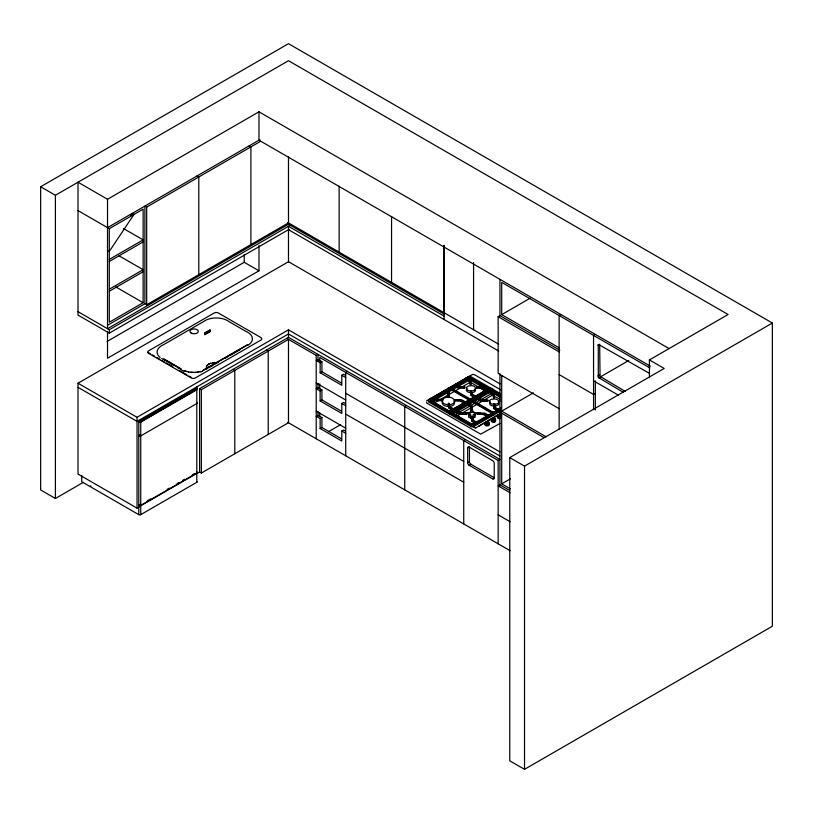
<?xml version="1.0" encoding="UTF-8"?>
<svg xmlns="http://www.w3.org/2000/svg" width="813" height="813" viewBox="0 0 813 813"><rect width="100%" height="100%" fill="white"/><g stroke="black" fill="none" stroke-linecap="round" stroke-linejoin="round"><path stroke-width="1.22" d="M433.664 398.502L431.713 399.63L431.713 398.553L434.63 396.856A1.24 0.722 0 0 0 434.681 397.862L437.038 399.244L442.75 399.529L442.719 400.646L437.282 400.779A3.13 1.809 0 0 1 435.524 400.514L433.471 399.325A1.26 0.722 0 0 0 431.957 399.193L431.957 400.27L433.614 398.594M488.115 388.919L470.016 378.553L456.672 385.972L456.672 384.143L455.504 384.224M471.672 419.884A3.13 1.809 0 0 0 472.14 420.89L474.192 422.079A1.24 0.722 0 0 1 474.233 423.106L474.223 424.173M500.33 409.904L499.721 409L499.182 409.437L499.192 408.685A1.24 0.722 0 0 1 497.444 408.665L495.066 407.303L494.558 404L493.938 404.02L493.715 407.913A3.13 1.809 0 0 0 494.172 408.929L496.225 410.118M431.957 400.27L431.042 398.187L428.776 399.691A1.626 0.935 0 0 0 428.878 401.033L449.813 413.126L450.93 411.734L490.859 388.675A1.941 1.118 -60 0 1 491.977 388.787L490.859 389.427L489.7 388.004L449.762 411.063A2.043 1.179 -60 0 0 448.654 412.465M499.182 409.437L499.192 408.685L499.721 409L493.928 412.465A1.331 0.772 0 0 1 493.491 412.618M450.28 387.283L451.428 387.171A1.331 0.772 0 0 0 451.469 388.187L469.66 398.705A1.179 0.681 0 0 0 471.083 398.766L468.725 400.148A1.24 0.722 0 0 0 468.674 399.142M466.225 404.762A1.24 0.722 0 0 1 467.983 404.793L470.961 406.5L471.499 410.565L472.221 410.585L472.333 406.978A4.644 2.683 0 0 0 471.621 405.494L469.203 404.091A1.24 0.722 0 0 1 469.152 403.075L466.235 404.772L466.235 405.524A1.24 0.722 0 0 1 467.983 405.545M490.026 392.069L492.993 393.777L493.542 397.842L494.253 397.872L494.365 394.254A4.644 2.683 0 0 0 493.654 392.77L491.235 391.378A1.24 0.722 0 0 1 491.194 390.352L488.267 392.049L488.267 392.801A1.24 0.722 0 0 1 490.015 392.831M433.502 396.957L434.63 396.856L434.63 397.933M447.699 393.075L447.699 393.827L445.331 392.455A1.26 0.722 0 0 0 443.827 392.323L442.435 391.785L443.573 391.683A1.24 0.722 0 0 1 445.321 391.714L447.699 393.075L448.136 397.11L448.878 397.14L449.111 393.177A1.86 1.077 0 0 0 448.583 392.201L446.53 391.012A1.24 0.722 0 0 1 446.489 389.986L445.361 389.996L446.307 390.89A1.26 0.722 0 0 0 446.205 391.439M448.878 397.14L449.111 393.929A1.86 1.077 0 0 0 448.583 392.953M469.731 380.352L470.168 384.386L470.91 384.427L471.144 380.454A1.86 1.077 0 0 0 470.625 379.478L468.562 378.289A1.24 0.722 0 0 1 468.522 377.273C466.256 375.738 468.623 379.447 468.532 377.273L465.605 378.96L464.569 378.655L465.605 379.722A1.24 0.722 0 0 1 467.353 379.742L469.731 381.104L469.731 380.352L467.363 378.98A1.24 0.722 0 0 0 465.595 378.96L465.605 380.789M472.526 416.723L473.024 420.768L472.526 416.723L471.906 416.744L471.682 420.636A3.13 1.809 0 0 0 472.14 421.642L474.192 422.831A1.26 0.722 0 0 1 474.426 423.705L475.361 424.508L473.552 425.545A1.626 0.935 0 0 1 471.235 425.484M442.75 399.529L437.282 400.026A3.13 1.809 0 0 1 435.524 399.762L433.471 398.573A1.24 0.722 0 0 0 431.703 398.543M456.672 384.143L456.672 384.895L453.745 386.582L453.745 385.829L456.672 384.143A1.24 0.722 0 0 0 456.713 385.149L459.071 386.521L464.782 386.815L459.315 387.303A3.13 1.809 0 0 1 457.556 387.039L455.504 385.85A1.24 0.722 0 0 0 453.735 385.819L452.577 385.911L453.745 386.582A1.24 0.722 0 0 1 455.493 386.612L457.556 387.791A3.13 1.809 0 0 0 459.315 388.055L464.751 387.923L460.219 387.334M623.307 392.333L598.277 377.384L598.277 344.316L649.617 373.452M484.924 424.284L484.955 424.945A2.358 1.362 0 0 0 486.56 425.88L488.715 425.565L489.243 424.325A2.358 1.362 0 0 0 489.009 424.02M206.268 367.527L206.614 366.084M498.836 403.482L498.654 404.183A4.461 2.581 0 0 1 496.408 405.768L495.269 406.002M452.607 414.193L491.895 391.043L492.495 391.378M469.426 380.26A1.87 1.077 0 0 0 468.583 380.525L433.827 400.606A1.87 1.077 0 0 0 433.898 402.12L434.742 402.709L470.371 382.14L471.235 380.565L482.566 387.11M130.832 215.455L132.204 213.392L133.972 214.419L109.298 251.43L107.529 250.404M442.719 400.758C438.776 408.197 458.237 408.39 453.898 400.89M474.924 427.526L473.999 427.292L474.843 427.587M492.871 419.152C491.184 418.634 491.164 422.313 491.428 419.691C497.393 413.431 495.981 425.849 492.769 420.463L495.564 418.847M491.54 420.28L491.347 421.256A2.358 1.362 0 0 0 492.963 422.181L495.107 421.876L495.645 420.636A2.358 1.362 0 0 0 495.412 420.321M468.644 415.036L468.705 417.191L471.113 418.238M206.563 366.246L208.87 363.828L214.866 362.395M466.936 388.502L466.266 389.844L466.865 391.226A4.99 2.876 0 0 0 469.701 392.577C471.967 393.34 477.251 391.805 475.107 388.756M426.601 402.252L426.683 403.004L480.696 434.142L500.036 423.451M430.341 401.236L443.817 393.411L443.817 392.333M475.209 428.319L500.93 412.933M451.378 412.577L459.06 408.116M485.137 423.969L485.94 423.512M207.417 365.047L210.567 363.228M473.969 401.937A1.179 0.681 0 0 1 473.847 401.114L473.857 400.362A1.179 0.681 0 0 0 473.969 401.185L492.18 411.693M434.132 396.571L434.447 397.75A1.26 0.722 0 0 0 434.325 397.933M434.67 402.242L433.827 400.606M456.581 413.746L456.286 413.959A1.89 1.087 0 0 0 456.642 415.26L457.485 415.839L492.241 395.26L500.33 399.437M486.123 416.998L486.306 416.866A1.26 0.722 0 0 0 486.072 415.992L486.083 415.23L483.715 413.868L477.963 413.187L483.542 413.055A1.86 1.077 0 0 1 485.229 413.35L487.292 414.539A1.24 0.722 0 0 0 489.05 414.569L490.188 415.971L487.261 417.658L486.123 416.246A1.24 0.722 0 0 0 486.072 415.24L487.292 414.539L487.292 415.291M203.596 370.017L205.191 368.97M206.207 368.726L202.65 370.728M450.036 411.043L485.707 390.413L484.812 390.972L470.371 382.14M472.79 424.173L486.916 416.022M432.038 397.801L448.065 388.523M448.969 388.004L468.654 376.612A1.616 0.935 0 0 1 470.92 376.643L491.977 388.787M445.494 391.358L430.25 400.423L449.762 411.815L449.762 411.063L450.93 411.734A2.043 1.179 -60 0 0 449.813 413.136L449.813 414.203L450.93 413.563M448.878 389.407L447.841 388.36L448.888 389.407L446.327 390.88L446.327 391.957L455.575 386.602M446.53 391.012L445.331 392.455M468.562 378.289L467.363 379.742M451.51 410.829L451.51 410.077L454.426 408.39A1.24 0.722 0 0 1 452.689 408.36M463.451 403.919L463.451 403.167L466.377 401.47L466.377 402.222M485.757 390.972A1.24 0.722 0 0 1 485.503 391.205L485.483 390.443L488.41 388.746A1.24 0.722 0 0 1 486.662 388.726L484.233 387.334A4.644 2.683 0 0 0 481.672 386.917L476.713 386.988L476.753 388.157L482.485 388.472L485.452 390.179M469.436 406.348L456.286 413.959L457.18 415.555M471.631 405.087L491.347 393.665A1.87 1.077 0 0 1 492.17 393.401M82.885 482.617L55.406 498.481L40.65 489.965L40.65 186.756L288.483 43.678L772.35 323.035L772.35 626.244L524.517 769.322L509.761 760.805L509.761 457.597L664.17 368.452L649.414 359.935L649.414 377.699M40.65 186.756L55.406 195.272L288.483 60.711L728.092 314.519L649.414 359.935M289.062 229.347L109.298 333.137L78.018 315.088L78.018 182.214L107.529 199.246L258.981 111.808L669.089 348.584M107.529 227.64L259.926 139.653M109.298 228.666L143.129 209.134L143.129 302.71L109.298 322.243L109.298 228.666L78.018 210.608M107.529 325.302L144.897 303.727L144.897 206.065L146.665 207.091L260.577 141.32M109.298 259.408L143.129 239.876L123.454 228.514M109.298 261.451L143.129 241.918M109.298 289.235L143.129 269.703L119.084 255.821M109.298 291.278L143.129 271.745M144.897 303.727L146.665 304.753L288.483 222.874L288.483 156.919M289.489 223.656L107.529 328.706L107.529 199.246M78.018 311.674L109.298 329.732L291.257 224.683M107.042 341.48L244.225 262.284L258.981 270.8L258.981 245.556M258.981 270.8L107.529 358.238L107.529 331.745M139.226 506.875L137.031 508.135L78.018 474.07L78.018 383.218L288.483 261.715L500.127 383.909M206.776 368.055L247.02 344.956M207.762 367.832L248.016 344.722M206.055 369.275L207.62 368.38M208.717 367.74L213.097 365.21M215.293 363.939L218.585 362.039M225.171 358.238L228.463 356.338M230.658 355.078L240.536 349.377M78.018 383.218L137.031 417.293L288.483 329.844L499.934 451.926M197.163 481.509A1.392 0.803 0 0 1 196.797 482.292L140.74 514.649A1.392 0.803 0 0 1 138.779 514.649L138.779 420.372A1.392 0.803 0 0 0 140.74 420.372L196.797 388.004A1.392 0.803 0 0 0 196.797 386.866M147.549 417.049L149.744 415.789M157.427 411.348L159.622 410.087M172.783 402.486L174.978 401.216M187.041 394.254L189.236 392.984M138.779 421.774A1.392 0.803 0 0 0 140.74 421.774L196.797 389.407A1.392 0.803 0 0 0 197.163 388.634M138.779 422.12A1.392 0.803 0 0 0 140.74 422.12L196.797 389.752A1.392 0.803 0 0 0 197.163 388.98M197.396 473.288L199.622 472.007L199.581 388.665L288.483 337.344L499.934 459.416L498.156 460.443L319.763 357.446L319.763 361.216M199.581 388.665L201.36 389.691L288.483 339.387L288.483 422.74L201.36 473.044L199.581 472.018M139.755 435.016L138.779 435.575A1.392 0.803 0 0 0 140.74 435.575M140.74 435.92L139.755 435.351L138.779 435.92A1.392 0.803 0 0 0 140.74 435.92L196.797 403.553A1.392 0.803 0 0 0 197.163 402.77M286.715 338.36L316.216 355.403L317.985 354.377L317.985 360.687M321.918 361.755L317.985 359.488L316.216 360.505L320.149 362.781L321.918 361.755L321.918 371.754L341.399 382.994M320.149 362.781L320.149 372.771L321.918 371.754M347.497 371.409L345.718 372.435L345.718 455.788M320.149 372.771L341.785 385.26L341.785 375.271L343.553 374.254L345.525 375.382M321.918 389.925L317.985 387.649L316.216 388.675L320.149 390.941L321.918 389.925L321.918 399.915L341.399 411.154M140.74 504.263L138.779 505.401A1.392 0.803 0 0 0 140.74 505.401L196.797 473.034A1.392 0.803 0 0 0 196.919 471.977M140.74 504.609L138.779 505.747A1.392 0.803 0 0 0 140.74 505.747L196.797 473.379A1.392 0.803 0 0 0 196.797 472.241M147.336 500.798L150.639 498.897M167.122 489.375L169.317 488.115M177.01 483.664L179.216 482.404M182.508 480.493L184.714 479.223M192.407 474.782L194.602 473.512M320.149 390.941L320.149 400.941L321.918 399.915M320.149 400.941L341.785 413.431L341.785 403.431L343.553 402.415L345.525 403.553M321.918 417.516L317.985 415.25L316.216 416.266L320.149 418.543L321.918 417.516L321.918 427.506L341.399 438.756M559.131 408.654L498.156 373.452L498.156 316.674L499.934 315.647L559.811 350.23M649.963 367.974L501.702 282.375L501.702 314.631L530.106 298.229M320.149 418.543L320.149 428.532L321.918 427.506M328.462 431.683L340.434 424.772M320.149 428.532L341.785 441.022L341.785 431.032L343.553 430.006L345.525 431.144M560.909 314.519L559.131 315.535L559.131 429.559M406.5 405.484L404.732 406.5L404.732 489.853M426.601 400.86L472.607 374.407L474.477 374.691L500.778 389.874M430.575 398.644L431.703 399.305L434.63 397.608M443.573 392.435L446.5 390.748M446.5 391.825L446.5 389.996L443.573 391.683L443.573 393.512L445.524 392.384M461.215 406.866L463.369 405.626M465.514 404.386L468.745 402.516M470.9 401.276L473.044 400.037M475.199 398.797L490.259 390.098M491.326 389.701L491.326 388.949A1.941 1.118 -60 0 1 492.444 389.061L492.444 390.342L493.613 389.722A1.941 1.118 -60 0 0 492.495 389.61L491.326 388.949L451.398 411.998A2.043 1.179 -60 0 0 450.28 413.4L450.28 414.478L471.225 426.571L471.225 425.494L450.28 413.4M595.329 334.387L593.551 335.413L593.551 409.701M597.89 345.291L599.669 344.275L600.045 376.358L625.085 391.317M488.898 414.833L496.692 410.372M498.674 409.193L500.849 407.933M493.379 414.122L495.076 413.146L493.928 411.713A1.331 0.772 0 0 1 492.18 411.693M496.215 410.118A1.24 0.722 0 0 1 496.265 411.134L497.424 411.805L498.887 410.961L476.825 423.664L478.288 422.811L477.16 421.408A1.24 0.722 0 0 1 475.412 421.378L473.024 420.016M501.702 375.494L501.702 411.154L533.389 392.862M478.501 426.419L500.442 413.746M487.637 422.862C485.727 421.48 484.284 425.921 485.036 423.39C491.001 417.12 489.589 429.549 486.367 424.152L489.162 422.547M499.558 415.585C497.729 414.62 497.017 418.776 497.546 416.165L500.341 414.549M497.546 416.165L498.877 416.937L500.737 415.86M486.367 425.29L489.162 423.675M492.769 421.601L495.564 419.986M498.877 416.937L498.877 418.075L500.737 416.998M465.503 439.548L463.735 440.565L463.735 523.928M467.668 447.953L469.447 446.926L469.447 461.693A2.083 1.209 60 0 0 470.92 464.243L494.517 477.871L492.749 478.898L469.152 465.27A2.083 1.209 60 0 1 467.668 462.709L467.668 447.953A2.083 1.209 60 0 1 469.152 447.099L492.749 460.727A2.083 1.209 60 0 1 494.223 463.278L494.223 478.044A2.083 1.209 60 0 1 492.749 478.898M597.89 375.962L599.669 374.935M599.283 377.527L628.784 360.494M599.191 378.411L600.97 377.395M467.668 462.709L469.447 461.693M469.152 465.27L470.92 464.243M595.329 393.441L593.551 394.457L559.131 374.59M509.761 457.597L524.517 466.113L772.35 323.035M501.702 413.197L501.702 483.837L510.442 478.786M454.264 411.663L457.191 409.976A1.24 0.722 0 0 0 457.231 410.992L460.199 412.709L465.869 413.471L460.707 413.421A5.193 2.998 0 0 1 458.451 413.095L456.022 411.693A1.24 0.722 0 0 0 454.254 411.663L454.264 412.425A1.24 0.722 0 0 1 456.002 412.445L458.451 413.847A5.193 2.998 0 0 0 460.707 414.173L465.869 414.224L465.849 412.963M471.449 401.724A1.24 0.722 0 0 1 473.207 401.754L491.316 412.191A1.24 0.722 0 0 1 491.357 413.207L492.526 414.62L491.377 413.939A1.24 0.722 0 0 0 491.306 412.953L473.217 402.506A1.24 0.722 0 0 0 471.449 402.476L471.459 401.734L473.938 400.301M479.345 398.228L482.322 399.945L487.973 400.199L487.993 401.449L482.831 401.398A5.193 2.998 0 0 1 480.574 401.073L478.135 399.671A1.24 0.722 0 0 0 476.367 399.64L476.377 398.898L479.314 397.211A1.24 0.722 0 0 0 479.355 398.218M454.264 412.425L457.191 410.738L457.191 409.976M476.448 422.364A1.26 0.722 0 0 0 476.906 422.282L477.658 421.703L474.233 423.858L474.223 423.095L477.16 421.408L477.16 422.486M474.406 423.705L471.926 424.599L452.556 413.431L451.439 414.071A2.043 1.179 -60 0 1 452.556 412.669L492.495 389.62L492.495 391.449M476.916 422.272L486.306 416.866L486.306 417.943M488.826 415.413L491.377 413.939L491.347 413.207L494.467 412.018L491.347 413.207L491.347 413.959M471.235 426.561A1.626 0.935 0 0 0 473.562 426.632L500.381 411.175M211.268 366.094L211.847 365.84M448.339 388.329L451.428 387.171L451.428 387.923A1.331 0.772 0 0 0 451.469 388.939M469.497 382.13L468.603 380.535M197.813 372.029L199.957 371.531M200.577 371.45L195.577 372.334M498.989 416.165L497.647 416.754L497.454 417.73A2.358 1.362 0 0 0 499.07 418.654L500.229 418.675M492.343 419.813L492.871 419.691M212.64 362.74L214.866 362.568M500.229 418.136L498.877 418.075M471.967 418.309L475.158 417.272L475.097 415.118M190.76 372.334L195.791 372.334M472.526 417.476L471.906 416.744M463.725 403.685A1.24 0.722 0 0 0 463.41 402.913L460.453 401.195L454.721 400.88L454.68 399.711L459.64 399.64A4.644 2.683 0 0 1 462.201 400.057L464.619 401.449A1.24 0.722 0 0 0 466.388 401.48M454.68 400.463L459.64 400.392A4.644 2.683 0 0 1 460.524 400.433L463.42 402.15A1.24 0.722 0 0 1 463.471 403.167M471.377 391.368L470.514 391.358L470.514 390.606L471.377 390.616L471.814 394.63L471.377 390.616M451.804 410.138A1.24 0.722 0 0 0 451.459 409.823L449.03 408.411A5.193 2.998 0 0 1 448.471 407.11L448.39 403.37L449.264 403.38L449.701 406.652L452.678 408.37M448.39 404.122L449.264 404.142L449.701 407.404L451.682 408.543M492.993 393.777L494.253 397.872M472.221 409.833L471.499 409.813L471.499 410.565M193.27 372.435L188.311 371.998M477.963 413.939L483.715 414.62L486.083 415.992M448.878 396.388L448.136 396.358L448.136 397.11M476.713 386.988L482.485 387.72L485.452 389.427M454.68 399.711L460.453 400.433L460.453 401.195M494.04 406.053L492.82 405.921A4.99 2.876 0 0 1 489.995 404.559L489.578 402.476A4.461 2.581 0 0 1 490.066 401.835M188.728 372.029L183.89 370.728M186.594 371.531L184.703 370.87M492.769 420.463L491.428 419.691M486.367 424.152L485.036 423.39M431.114 398.218L431.703 399.305M650.39 366.185L258.981 140.202L258.981 111.808M249.144 145.883L250.912 146.899L250.912 244.561M501.702 314.631L559.131 347.791M498.156 316.674L559.131 351.877M593.551 380.83L618.5 395.24M287.802 222.477L498.704 344.245M288.483 224.236L444.01 314.021M444.071 316.105L288.483 226.278L288.483 262.426M197.02 175.974L198.789 176.99L198.789 274.652M288.483 229.683L498.704 351.053M492.454 389.051L499.893 393.35M492.444 390.342L500.341 394.905M500.341 395.982L491.326 390.677M493.979 393.695L500.158 397.262M490.026 392.821L492.993 394.539M471.814 393.878L474.792 395.596A1.24 0.722 0 0 0 476.56 395.626M501.702 411.154L546.133 436.805M499.934 412.181L543.958 437.597M452.526 389.559L454.67 390.799M466.449 397.598L468.593 398.837M475.036 402.557L485.747 408.736M468.684 399.132L450.605 388.685A1.24 0.722 0 0 0 448.837 388.655L448.847 389.417L469.823 377.456L489.751 388.787L489.7 388.004A1.941 1.118 -60 0 1 490.808 388.116M468.684 399.884L450.605 389.437A1.24 0.722 0 0 0 448.837 389.417M448.969 389.081L450.138 389.752L450.138 388.675M490.188 415.971L489.04 414.559L486.123 416.246L487.261 417.658M462.201 400.809L464.619 402.201M469.203 404.854L471.621 406.246M467.993 405.545L470.961 407.252L470.961 406.5M474.223 423.095L475.361 424.508M433.888 402.13L449.162 411.032L448.298 410.453A1.87 1.077 0 0 0 450.951 410.494M456.632 415.26L471.906 424.162L471.042 423.583M449.813 414.203L428.868 402.12A1.626 0.935 0 0 1 428.756 400.758M499.934 456.012L288.483 333.94L137.031 421.378L78.018 387.313M341.785 375.271L345.718 377.547M345.718 393.268L463.735 461.408M501.702 483.837L510.371 488.837M266.461 350.057L268.229 351.084L268.229 434.437M509.731 490.513L499.934 484.853L498.156 485.879L510.137 492.79M316.216 382.994L345.718 400.026M341.785 403.431L345.718 405.707M345.718 414.112L463.735 482.241M115.812 286.938L143.129 302.71M498.156 514.842L510.137 521.753M316.216 411.154L345.718 428.187M341.785 431.032L345.718 433.299M233.026 369.366L234.794 370.382L234.794 453.735M287.802 422.354L510.137 550.716M164.328 359.143L181.36 368.97M163.383 358.94L180.344 368.726M164.582 360.088L167.763 361.927M169.887 363.157L174.124 365.606M177.305 367.435L179.429 368.665M148.078 352.425L150.222 353.675M152.377 354.915L154.521 356.155M156.675 357.395L159.897 359.255M162.051 360.494L164.206 361.744M166.35 362.984L172.803 366.704M179.256 370.433L186.777 374.773M188.931 376.013L191.075 377.252M138.779 514.649L81.727 481.713L81.727 475.432M491.347 393.665L492.241 395.26M453.207 385.514L453.745 386.582L453.745 385.829M494.731 405.86L495.066 408.055L495.066 407.303M500.056 400.89L499.995 401.216M497.424 411.805L496.265 410.382A1.24 0.722 0 0 0 496.215 409.366L494.162 408.177A3.13 1.809 0 0 1 493.704 407.161M487.973 400.199L482.831 400.646A5.193 2.998 0 0 1 480.574 400.321L478.135 398.919A1.24 0.722 0 0 0 476.367 398.888M465.869 414.224L460.199 413.461L460.199 412.709M470.839 410.9L471.235 408.106L472.221 408.116L472.8 410.921A2.917 1.687 0 0 0 475.778 412.648L480.635 412.984L480.656 413.553L479.853 414.427L475.818 413.787A2.703 1.555 0 0 0 472.953 415.433L473.014 418.36L471.052 418.329L470.971 415.413A2.917 1.687 0 0 0 468.024 413.695L463.969 414.234L463.146 413.339L463.125 412.77L467.963 412.547A2.703 1.555 0 0 0 470.849 410.9M470.514 390.606L470.595 394.335A5.193 2.998 0 0 0 471.154 395.636L473.593 397.049A1.24 0.722 0 0 1 473.745 397.994M448.39 403.37L448.471 406.358A5.193 2.998 0 0 0 449.04 407.659L451.469 409.061A1.24 0.722 0 0 1 451.52 410.087M595.329 380.88L595.329 409.945M524.517 466.113L524.517 769.322M499.934 279.306L499.934 315.647M499.934 373.675L499.934 485.94M498.156 460.443L498.156 543.795M494.558 404L493.938 404.772L493.938 404.02M493.806 413.888L493.806 414.965M493.542 397.09L493.542 397.842M491.204 390.362L491.204 391.114A1.24 0.722 0 0 0 491.245 392.12M489.558 415.606L489.558 414.854L486.631 416.541L486.631 417.293M487.83 421.774L487.83 422.912M483.715 413.868L483.715 414.62M482.485 387.72L482.485 388.472M482.322 399.945L482.322 400.697M479.314 397.211L479.314 397.964A1.24 0.722 0 0 0 479.07 398.736M477.963 413.187L478.024 414.366M476.753 387.405L476.753 388.157M476.55 396.368L476.55 395.616L473.623 397.303L473.623 398.065M473.573 262.508L473.573 329.732M473.552 425.545L473.552 426.622M470.91 384.427L470.91 383.675L470.168 383.634L470.168 384.386M469.172 403.085L469.172 403.837A1.24 0.722 0 0 0 468.837 404.437M464.782 386.815L464.751 387.923M454.721 400.118L454.721 400.88M452.556 414.508L452.556 412.669L451.398 411.998L451.398 412.76M449.264 403.38L449.264 404.142M445.991 389.701L445.991 390.453M444.071 245.475L444.071 319.509M443.969 245.424L443.969 312.639M443.065 391.388L443.065 392.14M391.551 216.421L391.551 282.375M339.133 186.157L339.133 252.111M319.763 383.868L319.763 388.899M319.763 412.801L319.763 416.581M317.985 383.421L317.985 388.472M317.985 411.205L317.985 416.256M316.216 355.403L316.216 438.756M288.483 329.844L288.483 337.71M244.225 254.713L244.225 262.284M201.36 389.691L201.36 473.044M196.797 389.752L196.797 473.034M196.797 473.379L196.797 482.292M146.665 207.091L146.665 304.753M140.74 420.372L140.74 421.774M140.74 422.12L140.74 505.401M140.74 505.747L140.74 514.649M137.031 417.293L137.031 508.135M109.298 329.732L109.298 333.137M55.406 195.272L55.406 498.481M215.099 312.639A3.039 1.758 0 0 0 214.114 313.025L148.586 350.86A3.039 1.758 0 0 0 148.586 353.34L191.126 377.903A3.039 1.758 0 0 0 195.425 377.903L260.953 340.068A3.039 1.758 0 0 0 260.953 337.588L218.412 313.025A3.039 1.758 0 0 0 217.427 312.639M215.475 312.568A3.039 1.758 0 0 1 217.051 312.568M163.515 359.478A15.986 9.228 0 0 1 161.665 358.533M160.08 357.446A15.986 9.228 0 0 1 163.515 344.712L203.474 321.643A15.986 9.228 0 0 1 229.042 321.643L246.014 331.44A15.986 9.228 0 0 1 247.874 345.271M202.539 371.256A15.986 9.228 0 0 1 200.425 371.988M184.012 371.256A15.986 9.228 0 0 1 180.486 369.275M197.163 402.435A1.392 0.803 0 0 1 196.797 403.218M90.914 486.123A2.785 1.606 0 0 1 90.334 485.869M473.694 423.624A1.87 1.077 0 0 1 471.062 423.573M456.51 385.758A1.24 0.722 0 0 1 456.652 384.884M468.674 399.894A1.24 0.722 0 0 1 469.071 400.403M470.056 399.59A1.179 0.681 0 0 1 469.66 399.447M454.03 409.295A1.24 0.722 0 0 1 452.689 409.112M473.644 397.313A1.24 0.722 0 0 0 473.583 396.297L471.154 394.884A5.193 2.998 0 0 1 470.595 393.583M485.442 389.437A1.24 0.722 0 0 1 485.503 390.443M471.052 380.606A1.86 1.077 0 0 1 471.144 381.206M485.442 390.189A1.24 0.722 0 0 1 485.839 390.697M468.197 378.441A1.25 0.722 0 0 1 468.42 378.096M492.627 412.598A1.331 0.772 0 0 1 492.322 412.506M471.936 406.591A4.644 2.683 0 0 1 472.333 407.73M457.231 411.744A1.24 0.722 0 0 1 457.18 410.728M476.123 422.354A1.26 0.722 0 0 1 475.402 422.14M493.877 393.756A4.644 2.683 0 0 1 494.365 395.006M488.257 392.039A1.24 0.722 0 0 1 490.015 392.079M484.995 413.99A1.86 1.077 0 0 1 485.229 414.102M496.265 410.382L496.255 411.134L496.255 410.372L499.192 408.685L496.255 410.372M204.713 333.066L207.132 331.602L204.713 333.066M204.713 334.651L207.152 333.249L204.744 334.57M204.713 333.858L207.152 332.446L204.744 333.777M207.661 332.161L210.079 330.688L207.661 332.161M207.661 331.358L210.11 329.956L207.661 331.358M207.661 332.954L210.079 331.491L207.661 332.954M442.099 399.935C441.825 405.677 452.048 406.226 454.65 402.008C454.924 396.256 444.701 395.707 442.099 399.935M468.288 413.827C474.152 423.654 479.944 407.028 468.288 413.827M466.449 387.425L466.865 389.498A4.99 2.876 0 0 0 469.701 390.86C471.967 391.612 477.251 390.088 475.107 387.029A4.99 2.876 0 0 0 472.272 385.677L468.684 385.84L466.449 387.425M489.578 400.758L489.995 402.831A4.99 2.876 0 0 0 492.82 404.193L496.408 404.041A4.461 2.581 0 0 0 498.654 402.455L498.247 400.382A4.99 2.876 0 0 0 495.412 399.02L491.824 399.173A4.461 2.581 0 0 0 489.578 400.758M451.428 387.171L448.847 388.665L451.428 387.171M467.993 376.968L465.066 378.655L465.605 379.722L468.532 378.025L467.993 376.968M191.187 333.076A4.177 2.409 0 0 0 198.169 331.999A4.177 2.409 0 0 0 193.057 329.041A4.177 2.409 0 0 0 191.187 333.076"/></g></svg>
